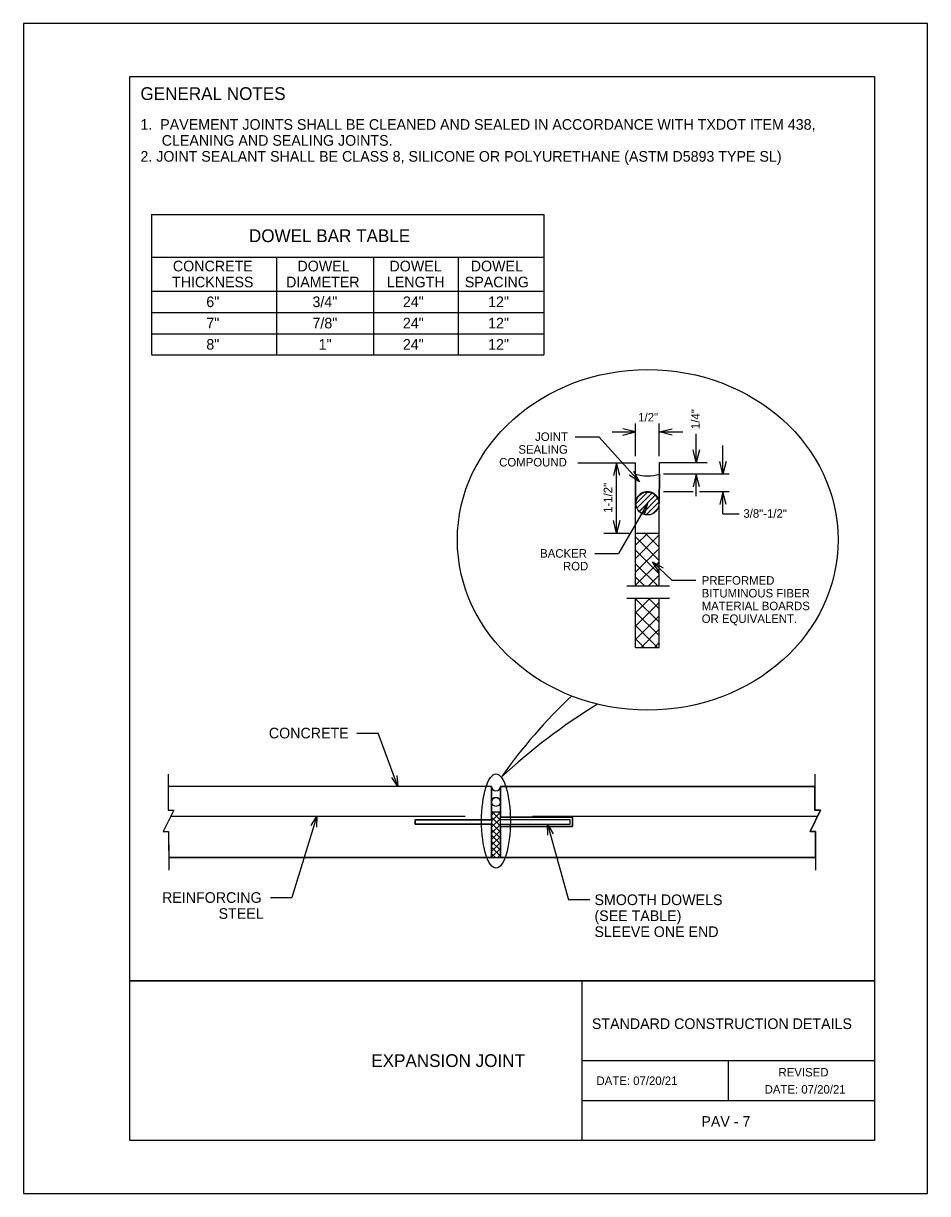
# Model space of a CAD drawing. Extents: x 2082864.5 to 2082873, y 13331272.2 to 13331283.2.
import ezdxf

# ---------------------------------------------------------------- set-up
doc = ezdxf.new("R2010")
doc.units = 0
for name, color, linetype in [('Detail', 7, 'Continuous'), ('Detail Label', 7, 'Continuous'), ('FILL', 7, 'Continuous'), ('Level 1', 7, 'Continuous'), ('Non-Print', 7, 'Continuous'), ('Sheet Title Block', 7, 'Continuous')]:
    doc.layers.add(name, color=color, linetype=linetype)

msp = doc.modelspace()

# ---------------------------------------------------------------- linework, layer by layer
at = {"layer": 'Detail'}
for p, q in [((2082869.725, 13331279.08), (2082870.266, 13331279.08)), ((2082870.267, 13331278.974), (2082870.267, 13331279.08)), ((2082870.49, 13331278.975), (2082870.49, 13331279.084)), ((2082870.49, 13331279.084), (2082870.94, 13331279.084)), ((2082870.267, 13331278.698), (2082870.267, 13331278.974)), ((2082870.49, 13331278.975), (2082870.489, 13331278.698)), ((2082870.27, 13331278.696), (2082870.38, 13331278.806)), ((2082870.279, 13331278.655), (2082870.421, 13331278.797)), ((2082870.299, 13331278.624), (2082870.451, 13331278.777)), ((2082870.327, 13331278.602), (2082870.473, 13331278.748)), ((2082870.267, 13331277.923), (2082870.267, 13331278.698)), ((2082870.365, 13331278.59), (2082870.485, 13331278.71)), ((2082870.426, 13331278.601), (2082870.474, 13331278.649)), ((2082870.489, 13331277.923), (2082870.489, 13331278.698)), ((2082870.267, 13331278.419), (2082870.489, 13331278.419)), ((2082870.267, 13331278.305), (2082870.381, 13331278.419)), ((2082870.267, 13331278.18), (2082870.489, 13331278.402)), ((2082870.357, 13331278.419), (2082870.489, 13331278.287)), ((2082870.483, 13331278.419), (2082870.489, 13331278.413)), ((2082870.267, 13331278.384), (2082870.489, 13331278.162)), ((2082870.267, 13331278.054), (2082870.489, 13331278.276)), ((2082870.267, 13331278.258), (2082870.489, 13331278.036)), ((2082870.267, 13331277.929), (2082870.489, 13331278.151)), ((2082870.267, 13331278.132), (2082870.476, 13331277.923)), ((2082870.267, 13331278.007), (2082870.351, 13331277.923)), ((2082870.387, 13331277.923), (2082870.489, 13331278.025)), ((2082870.267, 13331277.345), (2082870.267, 13331277.807)), ((2082870.267, 13331277.67), (2082870.404, 13331277.807)), ((2082870.267, 13331277.796), (2082870.279, 13331277.807)), ((2082870.267, 13331277.803), (2082870.489, 13331277.581)), ((2082870.267, 13331277.545), (2082870.489, 13331277.767)), ((2082870.389, 13331277.807), (2082870.489, 13331277.707)), ((2082870.489, 13331277.345), (2082870.489, 13331277.807)), ((2082870.267, 13331277.678), (2082870.489, 13331277.456)), ((2082870.267, 13331277.419), (2082870.489, 13331277.641)), ((2082870.267, 13331277.552), (2082870.474, 13331277.345)), ((2082870.267, 13331277.426), (2082870.348, 13331277.345)), ((2082870.319, 13331277.345), (2082870.489, 13331277.516)), ((2082870.267, 13331277.345), (2082870.489, 13331277.345)), ((2082870.444, 13331277.345), (2082870.489, 13331277.39)), ((2082868.913, 13331276.038), (2082865.874, 13331276.038)), ((2082868.913, 13331276.038), (2082865.874, 13331276.038)), ((2082868.913, 13331276.038), (2082868.913, 13331275.893)), ((2082868.996, 13331276.038), (2082871.953, 13331276.038)), ((2082871.953, 13331276.038), (2082868.996, 13331276.038)), ((2082868.996, 13331275.894), (2082868.996, 13331276.038)), ((2082865.899, 13331275.76), (2082868.663, 13331275.76)), ((2082868.912, 13331275.842), (2082868.913, 13331275.843)), ((2082868.913, 13331275.726), (2082868.913, 13331275.816)), ((2082868.913, 13331275.799), (2082868.996, 13331275.799)), ((2082868.913, 13331275.768), (2082868.944, 13331275.799)), ((2082868.913, 13331275.711), (2082868.996, 13331275.795)), ((2082868.918, 13331275.799), (2082868.996, 13331275.722)), ((2082868.975, 13331275.799), (2082868.996, 13331275.778)), ((2082869.296, 13331275.76), (2082871.978, 13331275.76)), ((2082868.913, 13331275.748), (2082868.996, 13331275.665)), ((2082868.913, 13331275.655), (2082868.996, 13331275.738)), ((2082868.913, 13331275.692), (2082868.996, 13331275.609)), ((2082868.913, 13331275.371), (2082868.913, 13331275.683)), ((2082868.913, 13331275.598), (2082868.996, 13331275.681)), ((2082868.996, 13331275.748), (2082868.996, 13331275.748)), ((2082868.996, 13331275.661), (2082868.996, 13331275.371)), ((2082868.913, 13331275.635), (2082868.996, 13331275.552)), ((2082868.913, 13331275.541), (2082868.996, 13331275.625)), ((2082868.913, 13331275.579), (2082868.996, 13331275.495)), ((2082868.913, 13331275.485), (2082868.996, 13331275.568)), ((2082868.913, 13331275.522), (2082868.996, 13331275.439)), ((2082868.913, 13331275.428), (2082868.996, 13331275.512)), ((2082868.913, 13331275.466), (2082868.996, 13331275.382)), ((2082868.913, 13331275.372), (2082868.996, 13331275.455)), ((2082868.913, 13331275.371), (2082865.878, 13331275.371)), ((2082865.878, 13331275.371), (2082868.913, 13331275.371)), ((2082868.913, 13331275.409), (2082868.951, 13331275.371)), ((2082868.968, 13331275.371), (2082868.996, 13331275.399)), ((2082871.957, 13331275.371), (2082868.996, 13331275.371)), ((2082868.996, 13331275.371), (2082871.957, 13331275.371))]:
    msp.add_line(p, q, dxfattribs=at)
for points in [[(2082865.874, 13331276.153), (2082865.874, 13331275.815), (2082865.926, 13331275.815), (2082865.827, 13331275.615), (2082865.877, 13331275.615), (2082865.878, 13331275.251)], [(2082871.953, 13331276.153), (2082871.953, 13331275.815), (2082872.006, 13331275.815), (2082871.907, 13331275.615), (2082871.957, 13331275.615), (2082871.957, 13331275.251)], [(2082865.874, 13331276.038), (2082865.874, 13331275.815), (2082865.926, 13331275.815), (2082865.899, 13331275.76), (2082865.827, 13331275.615), (2082865.877, 13331275.615), (2082865.878, 13331275.371)], [(2082868.913, 13331275.816), (2082868.913, 13331276.038)], [(2082868.913, 13331276.038), (2082868.913, 13331275.371), (2082868.996, 13331275.371), (2082868.996, 13331276.038)], [(2082868.996, 13331276.038), (2082868.996, 13331275.748)], [(2082871.957, 13331275.371), (2082871.957, 13331275.615), (2082871.907, 13331275.615), (2082872.006, 13331275.815), (2082871.953, 13331275.815), (2082871.953, 13331276.038)], [(2082868.913, 13331275.726), (2082868.193, 13331275.726), (2082868.193, 13331275.683), (2082868.913, 13331275.683)], [(2082868.913, 13331275.683), (2082868.193, 13331275.683), (2082868.193, 13331275.726), (2082868.913, 13331275.726)], [(2082868.996, 13331275.661), (2082869.675, 13331275.661), (2082869.675, 13331275.748), (2082868.996, 13331275.748)], [(2082868.996, 13331275.748), (2082869.675, 13331275.748), (2082869.675, 13331275.661), (2082868.996, 13331275.661)], [(2082868.996, 13331275.683), (2082869.653, 13331275.683), (2082869.653, 13331275.726), (2082868.996, 13331275.726)]]:
    msp.add_lwpolyline(points, dxfattribs=at)
for centre, radius in [((2082870.378, 13331278.698), 0.108), ((2082868.954, 13331275.893), 0.0417)]:
    msp.add_circle(centre, radius, dxfattribs=at)
for centre, radius, start, end in [((2082870.378, 13331279.344), 0.386, 253.2922, 286.7853), ((2082870.378, 13331278.698), 0.111, 359.9856, 180.0144), ((2082873.032, 13331273.305), 4.917, 133.2149, 145.008), ((2082872.947, 13331271.875), 5.797, 121.6115, 132.8526), ((2082868.954, 13331276.038), 0.0417, 180, 0), ((2082868.954, 13331276.038), 0.0417, 180, 0), ((2082868.954, 13331275.893), 0.0417, 1.5878, 180)]:
    msp.add_arc(centre, radius, start, end, dxfattribs=at)
for centre, major_axis, ratio in [((2082870.381, 13331278.356), (-1.79, 0), 0.89422), ((2082868.954, 13331275.713), (0, -0.443), 0.306057)]:
    msp.add_ellipse(centre, major_axis=major_axis, ratio=ratio, dxfattribs=at)
at = {"layer": 'Detail Label'}
for p, q in [((2082865.715, 13331281.415), (2082869.404, 13331281.415)), ((2082865.715, 13331281.415), (2082865.715, 13331280.094)), ((2082869.404, 13331281.415), (2082869.404, 13331280.094)), ((2082865.715, 13331281.015), (2082869.404, 13331281.015)), ((2082866.892, 13331281.015), (2082866.892, 13331280.094)), ((2082867.802, 13331281.015), (2082867.802, 13331280.094)), ((2082868.599, 13331281.015), (2082868.599, 13331280.094)), ((2082865.715, 13331280.694), (2082869.404, 13331280.694)), ((2082865.715, 13331280.494), (2082869.404, 13331280.494)), ((2082865.715, 13331280.294), (2082869.404, 13331280.294)), ((2082865.715, 13331280.094), (2082869.404, 13331280.094)), ((2082870.267, 13331279.143), (2082870.267, 13331279.45)), ((2082870.489, 13331279.143), (2082870.489, 13331279.45)), ((2082869.698, 13331279.326), (2082869.92, 13331279.326)), ((2082870.302, 13331278.901), (2082869.92, 13331279.326)), ((2082870.045, 13331279.371), (2082870.267, 13331279.371)), ((2082870.489, 13331279.371), (2082870.711, 13331279.371)), ((2082870.837, 13331279.084), (2082870.837, 13331279.354)), ((2082871.088, 13331278.974), (2082871.088, 13331279.244)), ((2082870.088, 13331278.419), (2082870.088, 13331279.08)), ((2082871.145, 13331278.974), (2082870.528, 13331278.974)), ((2082870.837, 13331278.766), (2082870.837, 13331278.974)), ((2082870.807, 13331278.808), (2082870.528, 13331278.808)), ((2082871.145, 13331278.808), (2082870.867, 13331278.808)), ((2082871.088, 13331278.6), (2082871.088, 13331278.808)), ((2082870.378, 13331278.698), (2082870.105, 13331278.229)), ((2082871.088, 13331278.6), (2082871.24, 13331278.6)), ((2082869.968, 13331278.419), (2082870.207, 13331278.419)), ((2082869.883, 13331278.229), (2082870.105, 13331278.229)), ((2082870.427, 13331278.151), (2082870.61, 13331277.975)), ((2082870.832, 13331277.975), (2082870.61, 13331277.975)), ((2082867.646, 13331276.54), (2082867.846, 13331276.54)), ((2082868.033, 13331276.038), (2082867.846, 13331276.54)), ((2082867.271, 13331275.76), (2082867.035, 13331274.994)), ((2082869.44, 13331275.683), (2082869.637, 13331274.973)), ((2082866.835, 13331274.994), (2082867.035, 13331274.994)), ((2082869.837, 13331274.973), (2082869.637, 13331274.973))]:
    msp.add_line(p, q, dxfattribs=at)
for points in [[(2082870.147, 13331279.341), (2082870.267, 13331279.371), (2082870.147, 13331279.401)], [(2082870.609, 13331279.341), (2082870.489, 13331279.371), (2082870.609, 13331279.401)], [(2082870.867, 13331279.204), (2082870.837, 13331279.084), (2082870.807, 13331279.204)], [(2082870.118, 13331278.96), (2082870.088, 13331279.08), (2082870.058, 13331278.96)], [(2082871.118, 13331279.094), (2082871.088, 13331278.974), (2082871.058, 13331279.094)], [(2082870.248, 13331279.002), (2082870.302, 13331278.901), (2082870.207, 13331278.965)], [(2082870.867, 13331278.854), (2082870.837, 13331278.974), (2082870.807, 13331278.854)], [(2082871.118, 13331278.688), (2082871.088, 13331278.808), (2082871.058, 13331278.688)], [(2082870.298, 13331278.616), (2082870.378, 13331278.698), (2082870.346, 13331278.588)], [(2082870.118, 13331278.539), (2082870.088, 13331278.419), (2082870.058, 13331278.539)], [(2082870.488, 13331278.054), (2082870.427, 13331278.151), (2082870.526, 13331278.094)], [(2082868.022, 13331276.14), (2082868.033, 13331276.038), (2082867.975, 13331276.123)], [(2082867.218, 13331275.672), (2082867.271, 13331275.76), (2082867.266, 13331275.657)], [(2082869.443, 13331275.58), (2082869.44, 13331275.683), (2082869.491, 13331275.593)]]:
    msp.add_lwpolyline(points, dxfattribs=at)
at = {"layer": 'FILL'}
for p, q in [((2082870.267, 13331278.974), (2082870.267, 13331278.698)), ((2082870.489, 13331278.698), (2082870.49, 13331278.975))]:
    msp.add_line(p, q, dxfattribs=at)
for centre, radius, start, end in [((2082870.378, 13331279.344), 0.386, 253.2922, 286.7853), ((2082870.378, 13331278.698), 0.111, 359.9856, 179.9856)]:
    msp.add_arc(centre, radius, start, end, dxfattribs=at)
at = {"layer": 'Level 1'}
for p, q in [((2082870.185, 13331277.923), (2082870.584, 13331277.923)), ((2082870.185, 13331277.807), (2082870.584, 13331277.807))]:
    msp.add_line(p, q, dxfattribs=at)
at = {"layer": 'Non-Print'}
msp.add_lwpolyline([(2082864.512, 13331272.211), (2082873.012, 13331272.211), (2082873.012, 13331283.211), (2082864.512, 13331283.211)], close=True, dxfattribs=at)
at = {"layer": 'Sheet Title Block'}
for p, q in [((2082869.762, 13331274.211), (2082869.762, 13331272.711)), ((2082869.762, 13331273.461), (2082872.512, 13331273.461)), ((2082871.137, 13331273.461), (2082871.137, 13331273.086)), ((2082869.762, 13331273.086), (2082872.512, 13331273.086))]:
    msp.add_line(p, q, dxfattribs=at)
for points in [[(2082865.512, 13331282.711), (2082872.512, 13331282.711), (2082872.512, 13331274.211), (2082865.512, 13331274.211)], [(2082865.512, 13331274.211), (2082872.512, 13331274.211), (2082872.512, 13331272.711), (2082865.512, 13331272.711)]]:
    msp.add_lwpolyline(points, close=True, dxfattribs=at)

# ---------------------------------------------------------------- texts
at = {"layer": 'Detail Label'}
for s, height, p in [('GENERAL NOTES', 0.12, (2082865.612, 13331282.491)), ('1.  PAVEMENT JOINTS SHALL BE CLEANED AND SEALED IN ACCORDANCE WITH TXDOT ITEM 438, ', 0.1, (2082865.612, 13331282.211)), ('CLEANING AND SEALING JOINTS.', 0.1, (2082865.812, 13331282.061)), ('2. JOINT SEALANT SHALL BE CLASS 8, SILICONE OR POLYURETHANE (ASTM D5893 TYPE SL)', 0.1, (2082865.612, 13331281.911)), ('CONCRETE', 0.1, (2082865.917, 13331280.88)), ('DOWEL', 0.1, (2082867.088, 13331280.88)), ('DOWEL', 0.1, (2082867.953, 13331280.88)), ('DOWEL', 0.1, (2082868.717, 13331280.88)), ('THICKNESS', 0.1, (2082865.909, 13331280.73)), ('DIAMETER', 0.1, (2082866.981, 13331280.73)), ('LENGTH', 0.1, (2082867.929, 13331280.73)), ('SPACING', 0.1, (2082868.661, 13331280.73)), ('JOINT', 0.08, (2082869.322, 13331279.286)), ('SEALING', 0.08, (2082869.165, 13331279.166)), ('COMPOUND', 0.08, (2082868.984, 13331279.046)), ('BACKER', 0.08, (2082869.369, 13331278.189)), (' ROD', 0.08, (2082869.554, 13331278.069)), ('PREFORMED', 0.08, (2082870.888, 13331277.935)), ('BITUMINOUS FIBER ', 0.08, (2082870.888, 13331277.815)), ('MATERIAL BOARDS ', 0.08, (2082870.888, 13331277.695)), ('OR EQUIVALENT.', 0.08, (2082870.888, 13331277.575)), ('CONCRETE ', 0.1, (2082866.819, 13331276.49)), ('REINFORCING', 0.1, (2082865.815, 13331274.944)), ('SMOOTH DOWELS', 0.1, (2082869.88, 13331274.923)), ('STEEL', 0.1, (2082866.347, 13331274.794)), ('(SEE TABLE)', 0.1, (2082869.88, 13331274.773)), ('SLEEVE ONE END', 0.1, (2082869.88, 13331274.623))]:
    msp.add_text(s, height=height, dxfattribs=at).set_placement(p)
for s, height, rotation, p in [('DOWEL BAR TABLE', 0.12, 360, (2082866.632, 13331281.155)), ('6"', 0.1, 360, (2082866.231, 13331280.544)), ('3/4"', 0.1, 360, (2082867.229, 13331280.544)), ('24"', 0.1, 360, (2082868.079, 13331280.544)), ('12"', 0.1, 360, (2082868.88, 13331280.544)), ('7"', 0.1, 360, (2082866.231, 13331280.344)), ('7/8"', 0.1, 360, (2082867.229, 13331280.344)), ('24"', 0.1, 360, (2082868.079, 13331280.344)), ('12"', 0.1, 360, (2082868.88, 13331280.344)), ('8"', 0.1, 360, (2082866.231, 13331280.144)), ('1"', 0.1, 360, (2082867.287, 13331280.144)), ('24"', 0.1, 360, (2082868.079, 13331280.144)), ('12"', 0.1, 360, (2082868.88, 13331280.144)), ('1/2"', 0.08, 360, (2082870.291, 13331279.469)), ('1/4"', 0.08, 90, (2082870.869, 13331279.398)), ('1-1/2"', 0.08, 90, (2082870.047, 13331278.61)), ('3/8"-1/2"', 0.08, 360, (2082871.28, 13331278.564))]:
    msp.add_text(s, height=height, rotation=rotation, dxfattribs=at).set_placement(p)
at = {"layer": 'Sheet Title Block'}
for s, height, p in [('STANDARD CONSTRUCTION DETAILS', 0.1, (2082869.856, 13331273.758)), ('EXPANSION JOINT', 0.12, (2082867.782, 13331273.401)), ('REVISED', 0.08, (2082871.61, 13331273.312)), ('DATE: 07/20/21', 0.08, (2082869.899, 13331273.232)), (' DATE: 07/20/21', 0.08, (2082871.45, 13331273.151)), ('PAV - 7', 0.1, (2082870.885, 13331272.839))]:
    msp.add_text(s, height=height, dxfattribs=at).set_placement(p)

doc.saveas('drawing.dxf')
